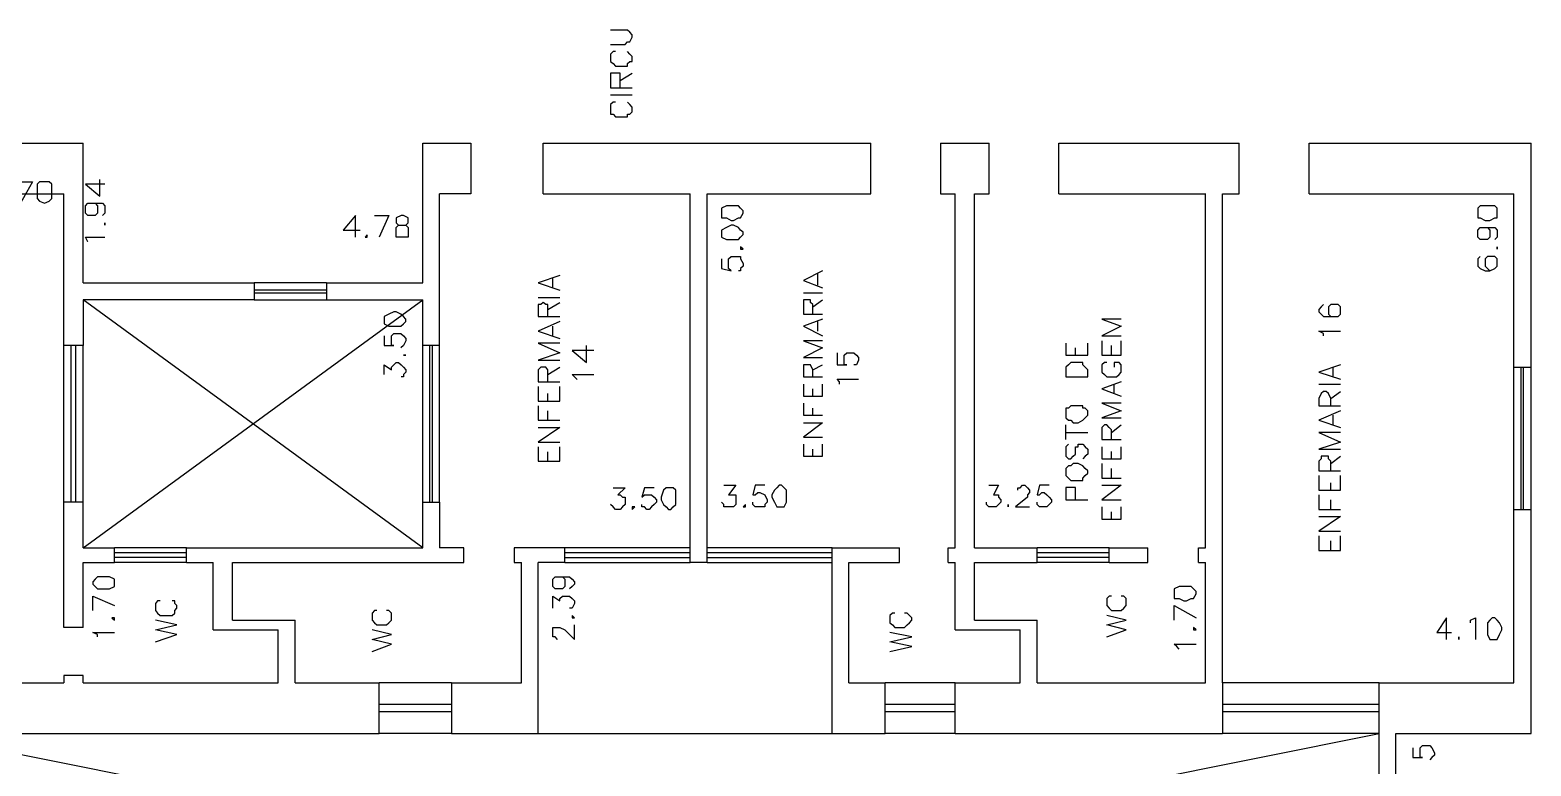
# Model space of a CAD drawing. Header units: millimetres. Extents: x -369 to -70, y -1414 to -1185.
# Drawn here: x -171.27 to -150.19, y -1333.52 to -1323.18 of the extents above; entities that cross this region are included whole.
import ezdxf

# ---------------------------------------------------------------- set-up
doc = ezdxf.new("R2010")
doc.units = ezdxf.units.MM
doc.header["$MEASUREMENT"] = 0
for name, color, linetype in [('10', 10, 'Continuous'), ('16', 16, 'Continuous'), ('50', 50, 'Continuous'), ('8', 8, 'Continuous')]:
    doc.layers.add(name, color=color, linetype=linetype)

msp = doc.modelspace()

# ---------------------------------------------------------------- linework, layer by layer
at = {"layer": '10'}
for points in [[(-175.736, -1324.773), (-170.525, -1324.773)], [(-170.525, -1326.735), (-170.525, -1324.773)], [(-165.753, -1326.735), (-165.753, -1324.773)], [(-165.753, -1324.773), (-165.078, -1324.773), (-165.078, -1324.773), (-165.078, -1325.484), (-165.078, -1325.484), (-165.517, -1325.484)], [(-164.063, -1324.773), (-159.459, -1324.773)], [(-164.063, -1325.484), (-164.063, -1324.773)], [(-159.459, -1325.484), (-159.459, -1324.773)], [(-158.48, -1324.773), (-157.8, -1324.773)], [(-158.48, -1324.773), (-158.48, -1325.484), (-158.48, -1325.484), (-158.276, -1325.484)], [(-157.8, -1325.484), (-157.8, -1324.773)], [(-156.821, -1324.773), (-154.284, -1324.773)], [(-156.821, -1325.484), (-156.821, -1324.773)], [(-154.519, -1325.484), (-154.284, -1325.484), (-154.284, -1325.484), (-154.284, -1324.773)], [(-153.301, -1324.773), (-150.187, -1324.773)], [(-153.301, -1325.484), (-153.301, -1324.773)], [(-150.187, -1327.918), (-150.187, -1324.773)], [(-175.5, -1325.484), (-170.797, -1325.484)], [(-170.797, -1327.614), (-170.797, -1325.484)], [(-165.517, -1327.614), (-165.517, -1325.484)], [(-164.063, -1325.484), (-161.997, -1325.484)], [(-161.997, -1330.659), (-161.997, -1325.484)], [(-161.761, -1330.659), (-161.761, -1325.484)], [(-161.761, -1325.484), (-159.459, -1325.484)], [(-158.276, -1330.455), (-158.276, -1325.484)], [(-158.004, -1330.455), (-158.004, -1325.484)], [(-158.004, -1325.484), (-157.8, -1325.484)], [(-156.821, -1325.484), (-154.755, -1325.484)], [(-154.759, -1330.455), (-154.759, -1325.484)], [(-154.519, -1332.35), (-154.519, -1325.484)], [(-153.301, -1325.484), (-150.427, -1325.484)], [(-150.427, -1327.918), (-150.427, -1325.484)], [(-170.525, -1326.735), (-168.123, -1326.735), (-168.123, -1326.735), (-168.123, -1326.971), (-170.525, -1326.971), (-170.525, -1326.971), (-170.525, -1327.614), (-170.525, -1327.614), (-170.797, -1327.614)], [(-167.108, -1326.735), (-165.753, -1326.735)], [(-167.108, -1326.735), (-167.108, -1326.971), (-167.108, -1326.971), (-165.753, -1326.971)], [(-165.517, -1327.614), (-165.753, -1327.614), (-165.753, -1327.614), (-165.753, -1326.971)], [(-150.427, -1327.918), (-150.187, -1327.918)], [(-170.797, -1331.574), (-170.797, -1329.812)], [(-170.525, -1330.455), (-170.525, -1329.812), (-170.525, -1329.812), (-170.797, -1329.812)], [(-165.753, -1329.812), (-165.517, -1329.812), (-165.517, -1329.812), (-165.517, -1330.455)], [(-165.753, -1330.455), (-165.753, -1329.812)], [(-150.427, -1332.35), (-150.427, -1329.916)], [(-150.427, -1329.916), (-150.187, -1329.916)], [(-150.187, -1333.061), (-150.187, -1329.916)], [(-170.525, -1330.455), (-170.085, -1330.455)], [(-170.085, -1330.659), (-170.085, -1330.455)], [(-169.07, -1330.455), (-165.753, -1330.455)], [(-169.07, -1330.659), (-169.07, -1330.455)], [(-165.178, -1330.659), (-165.178, -1330.455), (-165.178, -1330.455), (-165.517, -1330.455)], [(-163.759, -1330.659), (-163.759, -1330.455), (-163.759, -1330.455), (-164.47, -1330.455)], [(-164.47, -1330.455), (-164.47, -1330.659), (-164.47, -1330.659), (-164.366, -1330.659)], [(-160.002, -1333.061), (-160.002, -1330.455)], [(-160.002, -1330.455), (-159.055, -1330.455)], [(-159.055, -1330.659), (-159.055, -1330.455)], [(-158.376, -1330.455), (-158.276, -1330.455)], [(-158.376, -1330.659), (-158.376, -1330.455)], [(-158.004, -1330.455), (-157.125, -1330.455)], [(-157.125, -1330.659), (-157.125, -1330.455)], [(-156.11, -1330.455), (-155.57, -1330.455)], [(-156.11, -1330.659), (-156.11, -1330.455)], [(-155.57, -1330.659), (-155.57, -1330.455)], [(-154.859, -1330.659), (-154.859, -1330.455), (-154.859, -1330.455), (-154.759, -1330.455)], [(-170.525, -1331.574), (-170.525, -1330.659)], [(-170.525, -1330.659), (-170.085, -1330.659)], [(-169.07, -1330.659), (-168.699, -1330.659)], [(-168.699, -1331.606), (-168.699, -1330.659)], [(-168.427, -1330.659), (-165.178, -1330.659)], [(-168.427, -1331.47), (-168.427, -1330.659)], [(-164.366, -1332.35), (-164.366, -1330.659)], [(-164.131, -1333.061), (-164.131, -1330.659)], [(-163.759, -1330.659), (-164.131, -1330.659)], [(-161.761, -1330.659), (-161.997, -1330.659)], [(-159.767, -1332.35), (-159.767, -1330.659)], [(-159.767, -1330.659), (-159.055, -1330.659)], [(-158.376, -1330.659), (-158.276, -1330.659)], [(-158.276, -1331.606), (-158.276, -1330.659)], [(-158.004, -1330.659), (-157.125, -1330.659)], [(-158.004, -1331.47), (-158.004, -1330.659)], [(-156.11, -1330.659), (-155.57, -1330.659)], [(-154.859, -1330.659), (-154.759, -1330.659)], [(-154.759, -1332.35), (-154.759, -1330.659)], [(-170.525, -1331.574), (-170.797, -1331.574)], [(-168.427, -1331.47), (-167.548, -1331.47)], [(-167.548, -1332.35), (-167.548, -1331.47)], [(-158.004, -1331.47), (-157.125, -1331.47)], [(-157.125, -1332.35), (-157.125, -1331.47)], [(-168.699, -1331.606), (-167.783, -1331.606)], [(-167.783, -1332.35), (-167.783, -1331.606)], [(-158.276, -1331.606), (-157.361, -1331.606)], [(-157.361, -1332.35), (-157.361, -1331.606)], [(-175.5, -1332.35), (-170.797, -1332.35)], [(-170.525, -1332.35), (-170.525, -1332.25), (-170.525, -1332.25), (-170.797, -1332.25), (-170.797, -1332.25), (-170.797, -1332.35)], [(-170.525, -1332.35), (-167.783, -1332.35)], [(-167.548, -1332.35), (-166.365, -1332.35)], [(-166.365, -1333.061), (-166.365, -1332.35)], [(-165.35, -1332.35), (-164.366, -1332.35)], [(-165.35, -1332.35), (-165.35, -1333.061), (-165.35, -1333.061), (-164.131, -1333.061)], [(-159.767, -1332.35), (-159.259, -1332.35)], [(-159.259, -1333.061), (-159.259, -1332.35)], [(-158.276, -1332.35), (-157.361, -1332.35)], [(-158.276, -1333.061), (-158.276, -1332.35)], [(-157.125, -1332.35), (-154.759, -1332.35)], [(-154.519, -1332.35), (-154.519, -1333.061)], [(-152.321, -1332.35), (-150.427, -1332.35)], [(-152.321, -1333.061), (-152.321, -1332.35)], [(-172.895, -1333.061), (-166.365, -1333.061)], [(-160.002, -1333.061), (-159.259, -1333.061)], [(-158.276, -1333.061), (-154.519, -1333.061)], [(-152.321, -1333.637), (-152.321, -1333.061)], [(-152.321, -1333.637), (-152.086, -1333.637), (-152.086, -1333.637), (-152.086, -1333.061)], [(-152.086, -1333.061), (-150.187, -1333.061)]]:
    msp.add_lwpolyline(points, dxfattribs=at)
at = {"layer": '16'}
for points in [[(-170.525, -1330.455), (-165.753, -1326.971)], [(-165.753, -1330.455), (-170.525, -1326.971)], [(-152.321, -1337.189), (-172.895, -1333.061)], [(-172.895, -1337.189), (-152.321, -1333.061)], [(-164.131, -1333.061), (-160.002, -1333.061)]]:
    msp.add_lwpolyline(points, dxfattribs=at)
at = {"layer": '50'}
for points in [[(-163.116, -1323.386), (-162.912, -1323.386), (-162.88, -1323.35), (-162.844, -1323.35), (-162.812, -1323.282), (-162.812, -1323.25), (-162.844, -1323.214), (-162.88, -1323.182), (-162.912, -1323.182), (-163.116, -1323.182)], [(-163.048, -1323.486), (-163.08, -1323.486), (-163.116, -1323.522), (-163.116, -1323.554), (-163.116, -1323.622), (-163.08, -1323.654), (-163.048, -1323.69), (-163.012, -1323.69), (-162.948, -1323.69), (-162.88, -1323.69), (-162.88, -1323.654), (-162.844, -1323.622), (-162.812, -1323.622), (-162.812, -1323.554), (-162.844, -1323.522), (-162.88, -1323.486)], [(-162.98, -1323.993), (-162.98, -1323.857), (-162.98, -1323.789), (-163.012, -1323.789), (-163.048, -1323.789), (-163.08, -1323.789), (-163.116, -1323.789), (-163.116, -1323.857), (-163.116, -1323.993), (-163.116, -1323.993), (-162.812, -1323.993)], [(-162.98, -1323.893), (-162.812, -1323.789)], [(-163.116, -1324.093), (-162.812, -1324.093)], [(-163.048, -1324.197), (-163.08, -1324.197), (-163.116, -1324.229), (-163.116, -1324.265), (-163.116, -1324.333), (-163.116, -1324.365), (-163.08, -1324.365), (-163.048, -1324.401), (-163.016, -1324.401), (-162.948, -1324.401), (-162.88, -1324.401), (-162.88, -1324.365), (-162.844, -1324.365), (-162.812, -1324.333), (-162.812, -1324.265), (-162.844, -1324.229), (-162.88, -1324.197)], [(-171.44, -1325.312), (-171.236, -1325.312), (-171.236, -1325.312), (-171.404, -1325.616)], [(-171.068, -1325.312), (-171.136, -1325.312), (-171.168, -1325.348), (-171.168, -1325.448), (-171.168, -1325.484), (-171.168, -1325.548), (-171.136, -1325.584), (-171.068, -1325.616), (-171, -1325.584), (-170.964, -1325.548), (-170.964, -1325.484), (-170.964, -1325.448), (-170.964, -1325.348), (-171, -1325.312), (-171.068, -1325.312)], [(-170.221, -1325.348), (-170.493, -1325.348), (-170.493, -1325.348), (-170.289, -1325.516), (-170.289, -1325.28)], [(-170.389, -1325.616), (-170.357, -1325.616), (-170.321, -1325.652), (-170.321, -1325.684), (-170.321, -1325.752), (-170.357, -1325.788), (-170.389, -1325.788), (-170.425, -1325.788), (-170.457, -1325.788), (-170.493, -1325.752), (-170.493, -1325.684), (-170.493, -1325.652), (-170.457, -1325.616), (-170.389, -1325.616), (-170.321, -1325.616), (-170.253, -1325.616), (-170.221, -1325.652), (-170.221, -1325.684), (-170.221, -1325.72), (-170.221, -1325.752), (-170.253, -1325.788)], [(-161.557, -1325.752), (-161.557, -1325.82), (-161.489, -1325.82), (-161.421, -1325.856), (-161.389, -1325.856), (-161.321, -1325.82), (-161.289, -1325.82), (-161.253, -1325.752), (-161.253, -1325.72), (-161.289, -1325.684), (-161.321, -1325.652), (-161.389, -1325.652), (-161.421, -1325.652), (-161.489, -1325.652), (-161.557, -1325.684), (-161.557, -1325.72), (-161.557, -1325.752)], [(-150.935, -1325.752), (-150.935, -1325.82), (-150.899, -1325.82), (-150.831, -1325.856), (-150.763, -1325.856), (-150.695, -1325.82), (-150.663, -1325.82), (-150.663, -1325.752), (-150.663, -1325.72), (-150.663, -1325.684), (-150.695, -1325.652), (-150.763, -1325.652), (-150.831, -1325.652), (-150.899, -1325.652), (-150.935, -1325.684), (-150.935, -1325.72), (-150.935, -1325.752)], [(-170.221, -1325.888), (-170.221, -1325.924), (-170.221, -1325.888)], [(-166.7, -1326.091), (-166.7, -1325.788), (-166.7, -1325.788), (-166.872, -1325.991), (-166.632, -1325.991)], [(-166.433, -1325.788), (-166.229, -1325.788), (-166.229, -1325.788), (-166.365, -1326.091)], [(-166.057, -1325.788), (-166.125, -1325.82), (-166.125, -1325.856), (-166.125, -1325.888), (-166.093, -1325.924), (-166.025, -1325.924), (-165.993, -1325.924), (-165.957, -1325.956), (-165.957, -1325.991), (-165.957, -1326.023), (-165.957, -1326.059), (-165.957, -1326.091), (-166.025, -1326.091), (-166.057, -1326.091), (-166.125, -1326.091), (-166.125, -1326.059), (-166.125, -1326.023), (-166.125, -1325.991), (-166.125, -1325.956), (-166.093, -1325.924), (-166.057, -1325.924), (-165.993, -1325.924), (-165.957, -1325.888), (-165.957, -1325.856), (-165.957, -1325.82), (-166.025, -1325.788), (-166.057, -1325.788)], [(-170.457, -1326.159), (-170.457, -1326.159), (-170.493, -1326.091), (-170.221, -1326.091)], [(-166.533, -1326.059), (-166.564, -1326.091), (-166.533, -1326.091), (-166.533, -1326.059)], [(-161.557, -1326.055), (-161.557, -1326.091), (-161.489, -1326.123), (-161.421, -1326.123), (-161.389, -1326.123), (-161.321, -1326.123), (-161.289, -1326.091), (-161.253, -1326.055), (-161.253, -1326.023), (-161.289, -1325.991), (-161.321, -1325.956), (-161.389, -1325.924), (-161.421, -1325.924), (-161.489, -1325.956), (-161.557, -1325.991), (-161.557, -1326.023), (-161.557, -1326.055)], [(-150.831, -1325.956), (-150.799, -1325.956), (-150.763, -1325.991), (-150.763, -1326.023), (-150.763, -1326.055), (-150.763, -1326.091), (-150.799, -1326.123), (-150.831, -1326.123), (-150.867, -1326.123), (-150.899, -1326.123), (-150.935, -1326.091), (-150.935, -1326.055), (-150.935, -1326.023), (-150.935, -1325.991), (-150.899, -1325.956), (-150.831, -1325.956), (-150.763, -1325.956), (-150.695, -1325.956), (-150.663, -1325.991), (-150.663, -1326.023), (-150.663, -1326.055), (-150.663, -1326.091), (-150.695, -1326.123)], [(-161.289, -1326.259), (-161.289, -1326.259), (-161.253, -1326.259), (-161.289, -1326.227), (-161.289, -1326.259)], [(-150.663, -1326.259), (-150.663, -1326.259), (-150.663, -1326.227), (-150.663, -1326.259)], [(-161.557, -1326.395), (-161.557, -1326.531), (-161.421, -1326.563), (-161.457, -1326.531), (-161.457, -1326.499), (-161.457, -1326.463), (-161.457, -1326.395), (-161.421, -1326.363), (-161.389, -1326.363), (-161.357, -1326.363), (-161.289, -1326.363), (-161.289, -1326.395), (-161.253, -1326.463), (-161.253, -1326.499), (-161.289, -1326.531), (-161.289, -1326.563), (-161.321, -1326.563)], [(-150.899, -1326.363), (-150.935, -1326.395), (-150.935, -1326.431), (-150.935, -1326.463), (-150.935, -1326.499), (-150.899, -1326.531), (-150.831, -1326.563), (-150.763, -1326.563), (-150.695, -1326.531), (-150.663, -1326.499), (-150.663, -1326.463), (-150.663, -1326.395), (-150.695, -1326.363), (-150.731, -1326.363), (-150.763, -1326.363), (-150.799, -1326.363), (-150.831, -1326.395), (-150.831, -1326.463), (-150.831, -1326.499), (-150.799, -1326.531), (-150.763, -1326.563)], [(-163.827, -1326.631), (-164.131, -1326.735), (-164.131, -1326.735), (-163.827, -1326.835)], [(-163.927, -1326.803), (-163.927, -1326.667)], [(-160.138, -1326.563), (-160.406, -1326.699), (-160.406, -1326.699), (-160.138, -1326.803)], [(-160.206, -1326.767), (-160.206, -1326.599)], [(-164.131, -1326.939), (-163.827, -1326.939)], [(-160.406, -1326.871), (-160.138, -1326.871)], [(-166.297, -1327.274), (-166.297, -1327.31), (-166.229, -1327.342), (-166.161, -1327.342), (-166.125, -1327.342), (-166.061, -1327.342), (-166.025, -1327.31), (-165.993, -1327.274), (-165.993, -1327.242), (-166.025, -1327.206), (-166.061, -1327.174), (-166.125, -1327.138), (-166.161, -1327.138), (-166.229, -1327.174), (-166.297, -1327.206), (-166.297, -1327.242), (-166.297, -1327.274)], [(-163.995, -1327.206), (-163.995, -1327.106), (-163.995, -1327.039), (-164.027, -1327.039), (-164.063, -1327.007), (-164.095, -1327.039), (-164.131, -1327.039), (-164.131, -1327.106), (-164.131, -1327.206), (-164.131, -1327.206), (-163.827, -1327.206)], [(-163.995, -1327.106), (-163.827, -1327.007)], [(-160.274, -1327.174), (-160.274, -1327.039), (-160.306, -1327.007), (-160.306, -1326.971), (-160.342, -1326.971), (-160.374, -1326.971), (-160.406, -1326.971), (-160.406, -1327.007), (-160.406, -1327.039), (-160.406, -1327.174), (-160.406, -1327.174), (-160.138, -1327.174)], [(-160.274, -1327.07), (-160.138, -1326.971)], [(-153.101, -1327.039), (-153.133, -1327.07), (-153.169, -1327.106), (-153.169, -1327.138), (-153.133, -1327.174), (-153.101, -1327.206), (-153.033, -1327.206), (-152.965, -1327.206), (-152.897, -1327.206), (-152.861, -1327.174), (-152.861, -1327.138), (-152.861, -1327.106), (-152.861, -1327.07), (-152.897, -1327.039), (-152.929, -1327.039), (-152.965, -1327.039), (-152.997, -1327.039), (-153.033, -1327.07), (-153.033, -1327.106), (-153.033, -1327.138), (-153.033, -1327.174), (-152.997, -1327.206), (-152.965, -1327.206)], [(-163.827, -1327.274), (-164.131, -1327.41), (-164.131, -1327.41), (-163.827, -1327.514)], [(-163.927, -1327.478), (-163.927, -1327.342)], [(-160.138, -1327.242), (-160.406, -1327.342), (-160.406, -1327.342), (-160.138, -1327.478)], [(-160.206, -1327.41), (-160.206, -1327.274)], [(-155.942, -1327.242), (-156.214, -1327.242), (-156.214, -1327.242), (-155.942, -1327.342), (-155.942, -1327.342), (-156.214, -1327.478), (-156.214, -1327.478), (-155.942, -1327.478)], [(-166.297, -1327.478), (-166.297, -1327.614), (-166.161, -1327.614), (-166.193, -1327.614), (-166.193, -1327.546), (-166.193, -1327.514), (-166.193, -1327.478), (-166.161, -1327.446), (-166.125, -1327.446), (-166.093, -1327.446), (-166.061, -1327.446), (-166.025, -1327.478), (-165.993, -1327.514), (-165.993, -1327.546), (-166.025, -1327.614), (-166.061, -1327.646)], [(-163.827, -1327.582), (-164.131, -1327.582), (-164.131, -1327.582), (-163.827, -1327.714), (-163.827, -1327.714), (-164.131, -1327.818), (-164.131, -1327.818), (-163.827, -1327.818)], [(-160.138, -1327.546), (-160.406, -1327.546), (-160.406, -1327.546), (-160.138, -1327.646), (-160.138, -1327.646), (-160.406, -1327.782), (-160.406, -1327.782), (-160.138, -1327.782)], [(-156.721, -1327.578), (-156.721, -1327.75), (-156.721, -1327.75), (-156.414, -1327.75)], [(-156.414, -1327.75), (-156.414, -1327.578)], [(-156.214, -1327.546), (-156.214, -1327.75), (-156.214, -1327.75), (-155.942, -1327.75)], [(-155.942, -1327.75), (-155.942, -1327.546)], [(-153.101, -1327.478), (-153.101, -1327.446), (-153.169, -1327.41), (-152.861, -1327.41)], [(-166.025, -1327.75), (-166.025, -1327.75), (-165.993, -1327.75), (-166.025, -1327.75)], [(-163.351, -1327.682), (-163.655, -1327.682), (-163.655, -1327.682), (-163.455, -1327.85), (-163.455, -1327.614)], [(-159.935, -1327.714), (-159.935, -1327.886), (-159.799, -1327.886), (-159.835, -1327.886), (-159.835, -1327.818), (-159.835, -1327.782), (-159.835, -1327.75), (-159.799, -1327.714), (-159.767, -1327.714), (-159.731, -1327.714), (-159.699, -1327.714), (-159.663, -1327.75), (-159.631, -1327.782), (-159.631, -1327.818), (-159.663, -1327.886), (-159.699, -1327.886)], [(-156.586, -1327.75), (-156.586, -1327.646)], [(-156.078, -1327.75), (-156.078, -1327.614)], [(-166.297, -1328.022), (-166.297, -1327.886), (-166.193, -1327.954), (-166.193, -1327.918), (-166.161, -1327.886), (-166.125, -1327.85), (-166.093, -1327.85), (-166.057, -1327.886), (-166.025, -1327.918), (-165.993, -1327.954), (-165.993, -1327.986), (-166.025, -1328.022), (-166.025, -1328.054), (-166.057, -1328.054)], [(-163.995, -1328.122), (-163.995, -1327.986), (-163.995, -1327.954), (-164.027, -1327.918), (-164.063, -1327.918), (-164.095, -1327.918), (-164.131, -1327.954), (-164.131, -1327.986), (-164.131, -1328.122), (-164.131, -1328.122), (-163.827, -1328.122)], [(-163.995, -1328.022), (-163.827, -1327.918)], [(-160.274, -1328.054), (-160.274, -1327.954), (-160.306, -1327.886), (-160.342, -1327.886), (-160.374, -1327.886), (-160.406, -1327.886), (-160.406, -1327.954), (-160.406, -1328.054), (-160.406, -1328.054), (-160.138, -1328.054)], [(-160.274, -1327.954), (-160.138, -1327.886)], [(-156.721, -1328.054), (-156.414, -1328.054), (-156.414, -1328.054), (-156.414, -1327.954), (-156.45, -1327.918), (-156.482, -1327.886), (-156.482, -1327.85), (-156.55, -1327.85), (-156.618, -1327.85), (-156.653, -1327.85), (-156.685, -1327.886), (-156.721, -1327.918), (-156.721, -1327.954), (-156.721, -1328.054)], [(-156.146, -1327.85), (-156.178, -1327.85), (-156.214, -1327.886), (-156.214, -1327.918), (-156.214, -1327.954), (-156.214, -1327.986), (-156.178, -1328.022), (-156.146, -1328.054), (-156.11, -1328.054), (-156.042, -1328.054), (-156.01, -1328.054), (-155.974, -1328.022), (-155.942, -1327.986), (-155.942, -1327.954), (-155.942, -1327.918), (-155.942, -1327.886), (-155.974, -1327.85), (-156.01, -1327.85), (-156.042, -1327.85), (-156.042, -1327.85), (-156.042, -1327.918)], [(-152.861, -1327.886), (-153.169, -1327.986), (-153.169, -1327.986), (-152.861, -1328.086)], [(-152.965, -1328.054), (-152.965, -1327.918)], [(-164.131, -1328.189), (-164.131, -1328.393), (-164.131, -1328.393), (-163.827, -1328.393)], [(-163.827, -1328.393), (-163.827, -1328.189)], [(-163.587, -1328.09), (-163.623, -1328.054), (-163.655, -1328.022), (-163.351, -1328.022)], [(-160.406, -1328.154), (-160.406, -1328.325), (-160.406, -1328.325), (-160.138, -1328.325)], [(-160.138, -1328.325), (-160.138, -1328.154)], [(-159.899, -1328.154), (-159.899, -1328.122), (-159.935, -1328.086), (-159.631, -1328.086)], [(-155.942, -1328.122), (-156.214, -1328.221), (-156.214, -1328.221), (-155.942, -1328.325)], [(-156.042, -1328.289), (-156.042, -1328.154)], [(-153.169, -1328.154), (-152.861, -1328.154)], [(-163.995, -1328.393), (-163.995, -1328.289)], [(-160.406, -1328.425), (-160.406, -1328.593), (-160.406, -1328.593), (-160.138, -1328.593)], [(-160.274, -1328.325), (-160.274, -1328.221)], [(-155.942, -1328.425), (-156.214, -1328.425), (-156.214, -1328.425), (-155.942, -1328.529), (-155.942, -1328.529), (-156.214, -1328.629), (-156.214, -1328.629), (-155.942, -1328.629)], [(-152.997, -1328.461), (-152.997, -1328.357), (-153.033, -1328.289), (-153.065, -1328.257), (-153.101, -1328.257), (-153.133, -1328.289), (-153.169, -1328.357), (-153.169, -1328.461), (-153.169, -1328.461), (-152.861, -1328.461)], [(-152.997, -1328.357), (-152.861, -1328.257)], [(-164.131, -1328.461), (-164.131, -1328.661), (-164.131, -1328.661), (-163.827, -1328.661)], [(-163.995, -1328.661), (-163.995, -1328.529)], [(-160.274, -1328.593), (-160.274, -1328.493)], [(-156.721, -1328.593), (-156.721, -1328.629), (-156.685, -1328.661), (-156.653, -1328.661), (-156.618, -1328.697), (-156.55, -1328.697), (-156.482, -1328.661), (-156.45, -1328.629), (-156.414, -1328.593), (-156.414, -1328.529), (-156.45, -1328.493), (-156.482, -1328.493), (-156.482, -1328.461), (-156.55, -1328.461), (-156.618, -1328.461), (-156.653, -1328.461), (-156.685, -1328.493), (-156.721, -1328.493), (-156.721, -1328.529), (-156.721, -1328.593)], [(-152.861, -1328.529), (-153.169, -1328.661), (-153.169, -1328.661), (-152.861, -1328.765)], [(-152.965, -1328.729), (-152.965, -1328.593)], [(-164.131, -1328.765), (-163.827, -1328.765), (-163.827, -1328.765), (-164.131, -1328.969), (-164.131, -1328.969), (-163.827, -1328.969)], [(-160.406, -1328.697), (-160.138, -1328.697), (-160.138, -1328.697), (-160.406, -1328.901), (-160.406, -1328.901), (-160.138, -1328.901)], [(-156.721, -1328.933), (-156.721, -1328.729)], [(-156.721, -1328.833), (-156.414, -1328.833)], [(-156.078, -1328.933), (-156.078, -1328.797), (-156.11, -1328.765), (-156.146, -1328.729), (-156.178, -1328.729), (-156.214, -1328.765), (-156.214, -1328.797), (-156.214, -1328.933), (-156.214, -1328.933), (-155.942, -1328.933)], [(-156.078, -1328.833), (-155.942, -1328.729)], [(-152.861, -1328.833), (-153.169, -1328.833), (-153.169, -1328.833), (-152.861, -1328.969), (-152.861, -1328.969), (-153.169, -1329.069), (-153.169, -1329.069), (-152.861, -1329.069)], [(-164.131, -1329.037), (-164.131, -1329.237), (-164.131, -1329.237), (-163.827, -1329.237)], [(-163.827, -1329.237), (-163.827, -1329.037)], [(-160.406, -1329.001), (-160.406, -1329.169), (-160.406, -1329.169), (-160.138, -1329.169)], [(-160.138, -1329.169), (-160.138, -1329.001)], [(-156.685, -1329.001), (-156.721, -1329.037), (-156.721, -1329.069), (-156.721, -1329.137), (-156.721, -1329.169), (-156.685, -1329.205), (-156.653, -1329.205), (-156.618, -1329.169), (-156.586, -1329.137), (-156.586, -1329.037), (-156.55, -1329.037), (-156.55, -1329.001), (-156.518, -1329.001), (-156.482, -1329.001), (-156.45, -1329.037), (-156.414, -1329.069), (-156.414, -1329.137), (-156.45, -1329.169), (-156.482, -1329.205)], [(-156.214, -1329.037), (-156.214, -1329.205), (-156.214, -1329.205), (-155.942, -1329.205)], [(-155.942, -1329.205), (-155.942, -1329.037)], [(-163.995, -1329.237), (-163.995, -1329.105)], [(-160.274, -1329.169), (-160.274, -1329.069)], [(-156.721, -1329.408), (-156.721, -1329.44), (-156.685, -1329.476), (-156.653, -1329.508), (-156.618, -1329.508), (-156.55, -1329.508), (-156.482, -1329.508), (-156.482, -1329.476), (-156.45, -1329.44), (-156.414, -1329.408), (-156.414, -1329.372), (-156.45, -1329.34), (-156.482, -1329.304), (-156.55, -1329.272), (-156.618, -1329.272), (-156.653, -1329.304), (-156.685, -1329.304), (-156.721, -1329.34), (-156.721, -1329.372), (-156.721, -1329.408)], [(-156.214, -1329.272), (-156.214, -1329.476), (-156.214, -1329.476), (-155.942, -1329.476)], [(-156.078, -1329.205), (-156.078, -1329.101)], [(-152.997, -1329.372), (-152.997, -1329.237), (-153.033, -1329.205), (-153.033, -1329.169), (-153.065, -1329.169), (-153.101, -1329.169), (-153.133, -1329.169), (-153.133, -1329.205), (-153.169, -1329.237), (-153.169, -1329.372), (-153.169, -1329.372), (-152.861, -1329.372)], [(-152.997, -1329.272), (-152.861, -1329.169)], [(-156.078, -1329.476), (-156.078, -1329.34)], [(-153.169, -1329.44), (-153.169, -1329.644), (-153.169, -1329.644), (-152.861, -1329.644)], [(-152.861, -1329.644), (-152.861, -1329.44)], [(-163.08, -1329.612), (-162.912, -1329.612), (-163.012, -1329.712), (-162.98, -1329.712), (-162.948, -1329.744), (-162.912, -1329.744), (-162.912, -1329.78), (-162.912, -1329.812), (-162.912, -1329.848), (-162.948, -1329.88), (-162.98, -1329.916), (-163.048, -1329.916), (-163.08, -1329.88), (-163.116, -1329.848)], [(-162.504, -1329.612), (-162.64, -1329.612), (-162.676, -1329.744), (-162.64, -1329.712), (-162.608, -1329.712), (-162.572, -1329.712), (-162.54, -1329.712), (-162.504, -1329.744), (-162.472, -1329.78), (-162.472, -1329.812), (-162.504, -1329.848), (-162.54, -1329.88), (-162.572, -1329.916), (-162.608, -1329.916), (-162.64, -1329.88), (-162.676, -1329.88), (-162.676, -1329.848)], [(-162.304, -1329.612), (-162.336, -1329.612), (-162.372, -1329.644), (-162.404, -1329.744), (-162.404, -1329.78), (-162.372, -1329.848), (-162.336, -1329.88), (-162.304, -1329.916), (-162.268, -1329.916), (-162.236, -1329.88), (-162.2, -1329.848), (-162.2, -1329.78), (-162.2, -1329.744), (-162.2, -1329.644), (-162.236, -1329.612), (-162.268, -1329.612), (-162.304, -1329.612)], [(-161.525, -1329.576), (-161.357, -1329.576), (-161.457, -1329.712), (-161.389, -1329.712), (-161.357, -1329.712), (-161.357, -1329.78), (-161.357, -1329.812), (-161.357, -1329.848), (-161.389, -1329.88), (-161.421, -1329.88), (-161.489, -1329.88), (-161.525, -1329.88), (-161.525, -1329.848), (-161.557, -1329.812)], [(-160.95, -1329.576), (-161.085, -1329.576), (-161.117, -1329.712), (-161.085, -1329.712), (-161.049, -1329.676), (-161.018, -1329.676), (-160.95, -1329.712), (-160.914, -1329.78), (-160.914, -1329.812), (-160.95, -1329.848), (-160.95, -1329.88), (-161.018, -1329.88), (-161.049, -1329.88), (-161.085, -1329.88), (-161.117, -1329.848), (-161.117, -1329.812)], [(-160.746, -1329.576), (-160.782, -1329.612), (-160.814, -1329.644), (-160.85, -1329.712), (-160.85, -1329.744), (-160.814, -1329.812), (-160.782, -1329.88), (-160.746, -1329.88), (-160.714, -1329.88), (-160.678, -1329.88), (-160.646, -1329.812), (-160.646, -1329.744), (-160.646, -1329.712), (-160.646, -1329.644), (-160.678, -1329.612), (-160.714, -1329.576), (-160.746, -1329.576)], [(-157.804, -1329.576), (-157.669, -1329.576), (-157.737, -1329.712), (-157.701, -1329.712), (-157.669, -1329.712), (-157.669, -1329.744), (-157.633, -1329.78), (-157.633, -1329.812), (-157.669, -1329.848), (-157.701, -1329.88), (-157.737, -1329.88), (-157.768, -1329.88), (-157.804, -1329.88), (-157.836, -1329.848), (-157.836, -1329.812)], [(-157.397, -1329.644), (-157.397, -1329.644), (-157.397, -1329.612), (-157.361, -1329.612), (-157.329, -1329.576), (-157.297, -1329.576), (-157.261, -1329.612), (-157.229, -1329.644), (-157.229, -1329.676), (-157.261, -1329.712), (-157.261, -1329.744), (-157.429, -1329.88), (-157.229, -1329.88)], [(-156.957, -1329.576), (-157.093, -1329.576), (-157.125, -1329.712), (-157.093, -1329.712), (-157.057, -1329.676), (-157.025, -1329.676), (-156.989, -1329.712), (-156.957, -1329.744), (-156.921, -1329.78), (-156.921, -1329.812), (-156.957, -1329.848), (-156.989, -1329.88), (-157.025, -1329.88), (-157.057, -1329.88), (-157.093, -1329.88), (-157.125, -1329.848), (-157.125, -1329.812)], [(-156.586, -1329.78), (-156.586, -1329.676), (-156.586, -1329.608), (-156.618, -1329.608), (-156.685, -1329.608), (-156.721, -1329.608), (-156.721, -1329.676), (-156.721, -1329.78), (-156.721, -1329.78), (-156.414, -1329.78)], [(-156.214, -1329.576), (-155.942, -1329.576), (-155.942, -1329.576), (-156.214, -1329.78), (-156.214, -1329.78), (-155.942, -1329.78)], [(-152.997, -1329.644), (-152.997, -1329.544)], [(-162.812, -1329.88), (-162.812, -1329.88), (-162.812, -1329.916), (-162.776, -1329.88), (-162.812, -1329.88)], [(-161.221, -1329.848), (-161.253, -1329.88), (-161.221, -1329.88), (-161.221, -1329.848)], [(-157.533, -1329.848), (-157.533, -1329.88), (-157.533, -1329.848)], [(-156.214, -1329.88), (-156.214, -1330.052), (-156.214, -1330.052), (-155.942, -1330.052)], [(-155.942, -1330.052), (-155.942, -1329.88)], [(-153.169, -1329.712), (-153.169, -1329.916), (-153.169, -1329.916), (-152.861, -1329.916)], [(-152.997, -1329.916), (-152.997, -1329.78)], [(-156.078, -1330.052), (-156.078, -1329.948)], [(-153.169, -1330.016), (-152.861, -1330.016), (-152.861, -1330.016), (-153.169, -1330.22), (-153.169, -1330.22), (-152.861, -1330.22)], [(-153.169, -1330.288), (-153.169, -1330.491), (-153.169, -1330.491), (-152.861, -1330.491)], [(-152.861, -1330.491), (-152.861, -1330.288)], [(-152.997, -1330.491), (-152.997, -1330.356)], [(-170.389, -1330.963), (-170.357, -1330.999), (-170.321, -1331.031), (-170.253, -1331.031), (-170.221, -1331.031), (-170.153, -1331.031), (-170.085, -1330.999), (-170.085, -1330.963), (-170.085, -1330.931), (-170.085, -1330.895), (-170.153, -1330.863), (-170.221, -1330.863), (-170.253, -1330.863), (-170.321, -1330.863), (-170.357, -1330.895), (-170.389, -1330.931), (-170.389, -1330.963)], [(-163.827, -1330.863), (-163.791, -1330.863), (-163.759, -1330.895), (-163.759, -1330.931), (-163.759, -1330.999), (-163.791, -1331.031), (-163.827, -1331.031), (-163.859, -1331.031), (-163.895, -1331.031), (-163.927, -1330.999), (-163.927, -1330.931), (-163.927, -1330.895), (-163.895, -1330.863), (-163.827, -1330.863), (-163.759, -1330.863), (-163.691, -1330.863), (-163.655, -1330.895), (-163.623, -1330.931), (-163.623, -1330.963), (-163.655, -1330.999), (-163.691, -1331.031)], [(-170.389, -1331.335), (-170.389, -1331.135), (-170.389, -1331.135), (-170.085, -1331.267)], [(-163.927, -1331.303), (-163.927, -1331.135), (-163.827, -1331.199), (-163.827, -1331.167), (-163.791, -1331.135), (-163.759, -1331.135), (-163.723, -1331.135), (-163.691, -1331.135), (-163.655, -1331.167), (-163.623, -1331.199), (-163.623, -1331.235), (-163.655, -1331.303), (-163.691, -1331.303)], [(-156.078, -1331.135), (-156.11, -1331.135), (-156.146, -1331.167), (-156.146, -1331.199), (-156.146, -1331.267), (-156.11, -1331.303), (-156.078, -1331.335), (-156.042, -1331.335), (-155.974, -1331.335), (-155.942, -1331.335), (-155.906, -1331.303), (-155.874, -1331.267), (-155.874, -1331.199), (-155.874, -1331.167), (-155.906, -1331.135), (-155.942, -1331.135)], [(-155.199, -1331.099), (-155.199, -1331.167), (-155.131, -1331.167), (-155.063, -1331.199), (-155.027, -1331.199), (-154.959, -1331.167), (-154.927, -1331.167), (-154.891, -1331.099), (-154.891, -1331.067), (-154.927, -1331.031), (-154.959, -1330.999), (-155.027, -1330.999), (-155.063, -1330.999), (-155.131, -1330.999), (-155.199, -1331.031), (-155.199, -1331.067), (-155.199, -1331.099)], [(-169.442, -1331.199), (-169.478, -1331.199), (-169.51, -1331.235), (-169.51, -1331.267), (-169.51, -1331.303), (-169.51, -1331.335), (-169.478, -1331.371), (-169.442, -1331.403), (-169.41, -1331.403), (-169.306, -1331.403), (-169.274, -1331.403), (-169.238, -1331.371), (-169.238, -1331.335), (-169.206, -1331.303), (-169.206, -1331.267), (-169.238, -1331.235), (-169.238, -1331.199), (-169.274, -1331.199)], [(-166.397, -1331.335), (-166.433, -1331.335), (-166.465, -1331.371), (-166.465, -1331.403), (-166.465, -1331.47), (-166.433, -1331.506), (-166.397, -1331.538), (-166.365, -1331.538), (-166.297, -1331.538), (-166.261, -1331.538), (-166.229, -1331.506), (-166.193, -1331.47), (-166.193, -1331.403), (-166.193, -1331.371), (-166.229, -1331.335), (-166.261, -1331.335)], [(-159.123, -1331.371), (-159.155, -1331.371), (-159.191, -1331.403), (-159.191, -1331.439), (-159.191, -1331.47), (-159.191, -1331.506), (-159.155, -1331.538), (-159.123, -1331.574), (-159.087, -1331.574), (-159.019, -1331.574), (-158.987, -1331.574), (-158.951, -1331.538), (-158.919, -1331.506), (-158.883, -1331.47), (-158.883, -1331.439), (-158.919, -1331.403), (-158.951, -1331.371), (-158.987, -1331.371)], [(-155.199, -1331.47), (-155.199, -1331.267), (-155.199, -1331.267), (-154.891, -1331.439)], [(-170.121, -1331.439), (-170.085, -1331.47), (-170.085, -1331.439), (-170.121, -1331.439)], [(-169.51, -1331.774), (-169.206, -1331.674), (-169.206, -1331.674), (-169.51, -1331.606), (-169.51, -1331.606), (-169.206, -1331.538), (-169.206, -1331.538), (-169.51, -1331.47)], [(-163.859, -1331.742), (-163.859, -1331.742), (-163.895, -1331.706), (-163.927, -1331.706), (-163.927, -1331.674), (-163.927, -1331.606), (-163.927, -1331.574), (-163.895, -1331.574), (-163.859, -1331.574), (-163.827, -1331.574), (-163.759, -1331.606), (-163.623, -1331.742), (-163.623, -1331.538)], [(-163.655, -1331.439), (-163.655, -1331.439), (-163.623, -1331.439), (-163.655, -1331.403), (-163.655, -1331.439)], [(-156.146, -1331.706), (-155.874, -1331.606), (-155.874, -1331.606), (-156.146, -1331.538), (-156.146, -1331.538), (-155.874, -1331.47), (-155.874, -1331.47), (-156.146, -1331.403)], [(-154.927, -1331.606), (-154.927, -1331.606), (-154.891, -1331.606), (-154.927, -1331.574), (-154.927, -1331.606)], [(-151.374, -1331.742), (-151.374, -1331.439), (-151.374, -1331.439), (-151.51, -1331.642), (-151.306, -1331.642)], [(-151.035, -1331.506), (-151.035, -1331.47), (-150.967, -1331.439), (-150.967, -1331.742)], [(-150.731, -1331.439), (-150.763, -1331.47), (-150.799, -1331.506), (-150.799, -1331.574), (-150.799, -1331.606), (-150.799, -1331.674), (-150.763, -1331.742), (-150.731, -1331.742), (-150.695, -1331.742), (-150.663, -1331.742), (-150.631, -1331.674), (-150.595, -1331.606), (-150.595, -1331.574), (-150.631, -1331.506), (-150.663, -1331.47), (-150.695, -1331.439), (-150.731, -1331.439)], [(-170.321, -1331.706), (-170.321, -1331.674), (-170.389, -1331.642), (-170.085, -1331.642)], [(-166.465, -1331.91), (-166.193, -1331.81), (-166.193, -1331.81), (-166.465, -1331.742), (-166.465, -1331.742), (-166.193, -1331.674), (-166.193, -1331.674), (-166.465, -1331.606)], [(-159.191, -1331.91), (-158.883, -1331.842), (-158.883, -1331.842), (-159.191, -1331.774), (-159.191, -1331.774), (-158.883, -1331.706), (-158.883, -1331.706), (-159.191, -1331.642)], [(-151.202, -1331.706), (-151.202, -1331.742), (-151.202, -1331.706)], [(-155.131, -1331.878), (-155.163, -1331.842), (-155.199, -1331.81), (-154.891, -1331.81)], [(-151.846, -1333.265), (-151.846, -1333.401), (-151.71, -1333.401), (-151.746, -1333.401), (-151.746, -1333.365), (-151.746, -1333.333), (-151.746, -1333.265), (-151.71, -1333.229), (-151.678, -1333.229), (-151.646, -1333.229), (-151.61, -1333.229), (-151.578, -1333.265), (-151.542, -1333.333), (-151.542, -1333.365), (-151.578, -1333.401), (-151.61, -1333.433)]]:
    msp.add_lwpolyline(points, dxfattribs=at)
at = {"layer": '8'}
for points in [[(-167.108, -1326.735), (-168.123, -1326.735)], [(-167.108, -1326.835), (-168.123, -1326.835)], [(-168.123, -1326.871), (-167.108, -1326.871)], [(-168.123, -1326.971), (-167.108, -1326.971)], [(-170.797, -1329.812), (-170.797, -1327.614)], [(-170.693, -1329.812), (-170.693, -1327.614)], [(-170.629, -1329.812), (-170.629, -1327.614)], [(-170.525, -1329.812), (-170.525, -1327.614)], [(-165.753, -1329.812), (-165.753, -1327.614)], [(-165.653, -1329.812), (-165.653, -1327.614)], [(-165.617, -1329.812), (-165.617, -1327.614)], [(-165.517, -1329.812), (-165.517, -1327.614)], [(-150.427, -1329.916), (-150.427, -1327.918)], [(-150.323, -1329.916), (-150.323, -1327.918)], [(-150.291, -1329.916), (-150.291, -1327.918)], [(-150.187, -1329.916), (-150.187, -1327.918)], [(-169.07, -1330.455), (-170.085, -1330.455)], [(-169.07, -1330.523), (-170.085, -1330.523)], [(-161.997, -1330.455), (-163.759, -1330.455)], [(-161.997, -1330.523), (-163.759, -1330.523)], [(-160.002, -1330.455), (-161.761, -1330.455)], [(-160.002, -1330.523), (-161.761, -1330.523)], [(-156.11, -1330.455), (-157.125, -1330.455)], [(-156.11, -1330.523), (-157.125, -1330.523)], [(-169.07, -1330.591), (-170.085, -1330.591)], [(-169.07, -1330.659), (-170.085, -1330.659)], [(-163.759, -1330.591), (-161.997, -1330.591)], [(-163.759, -1330.659), (-161.997, -1330.659)], [(-161.761, -1330.591), (-160.002, -1330.591)], [(-161.761, -1330.659), (-160.002, -1330.659)], [(-156.11, -1330.591), (-157.125, -1330.591)], [(-156.11, -1330.659), (-157.125, -1330.659)], [(-165.35, -1332.35), (-166.365, -1332.35)], [(-158.276, -1332.35), (-159.259, -1332.35)], [(-152.321, -1332.35), (-154.519, -1332.35)], [(-165.35, -1332.657), (-166.365, -1332.657)], [(-165.35, -1332.757), (-166.365, -1332.757)], [(-158.276, -1332.657), (-159.259, -1332.657)], [(-158.276, -1332.757), (-159.259, -1332.757)], [(-152.321, -1332.657), (-154.519, -1332.657)], [(-152.321, -1332.757), (-154.519, -1332.757)], [(-165.35, -1333.061), (-166.365, -1333.061)], [(-158.276, -1333.061), (-159.259, -1333.061)], [(-152.321, -1333.061), (-154.519, -1333.061)]]:
    msp.add_lwpolyline(points, dxfattribs=at)

doc.saveas('drawing.dxf')
